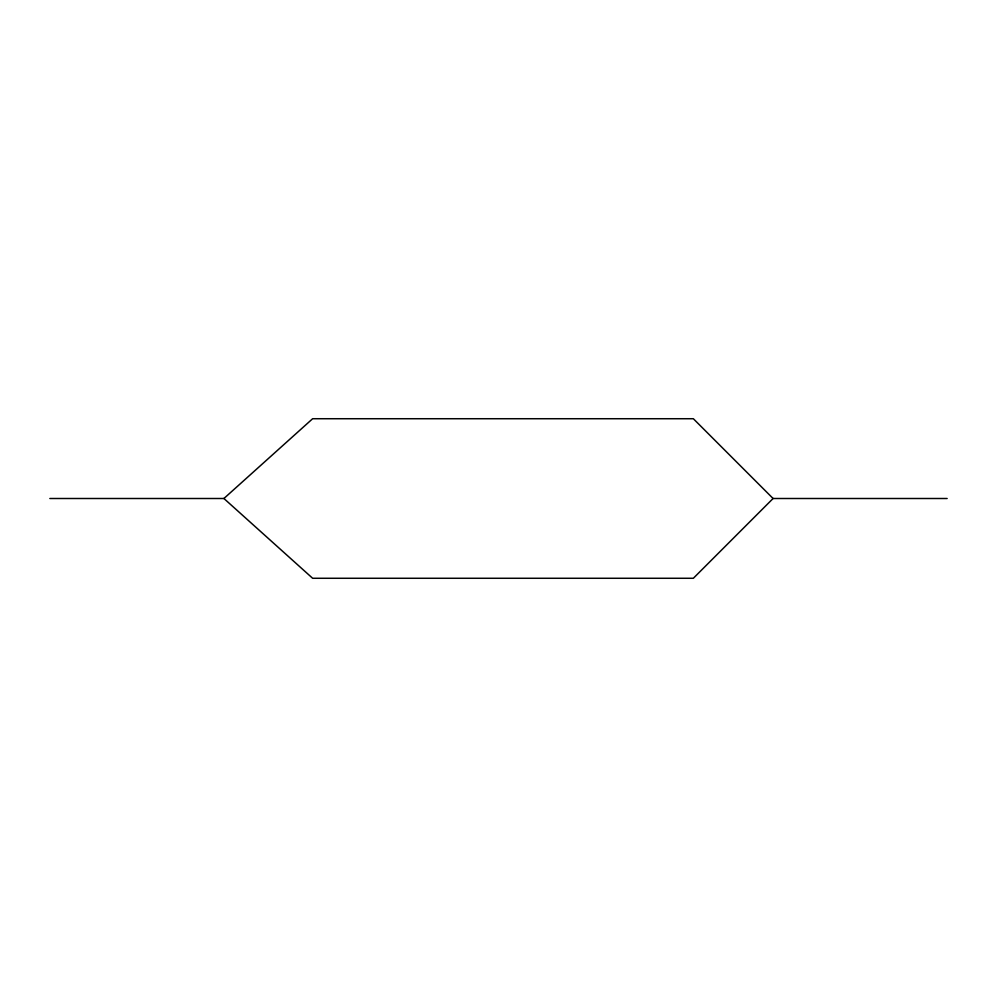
<?xml version="1.0" encoding="UTF-8"?>
<svg xmlns="http://www.w3.org/2000/svg" width="997" height="997" viewBox="0 0 997 997"><rect width="100%" height="100%" fill="white"/><g stroke="black" fill="none" stroke-linecap="round" stroke-linejoin="round"><path stroke-width="1.5" d="M947.15 498.5L773.086 498.5L693.351 578.272L312.634 578.272L223.914 498.5L49.85 498.5M223.914 498.5L312.634 418.728L693.351 418.728L773.086 498.5"/></g></svg>
